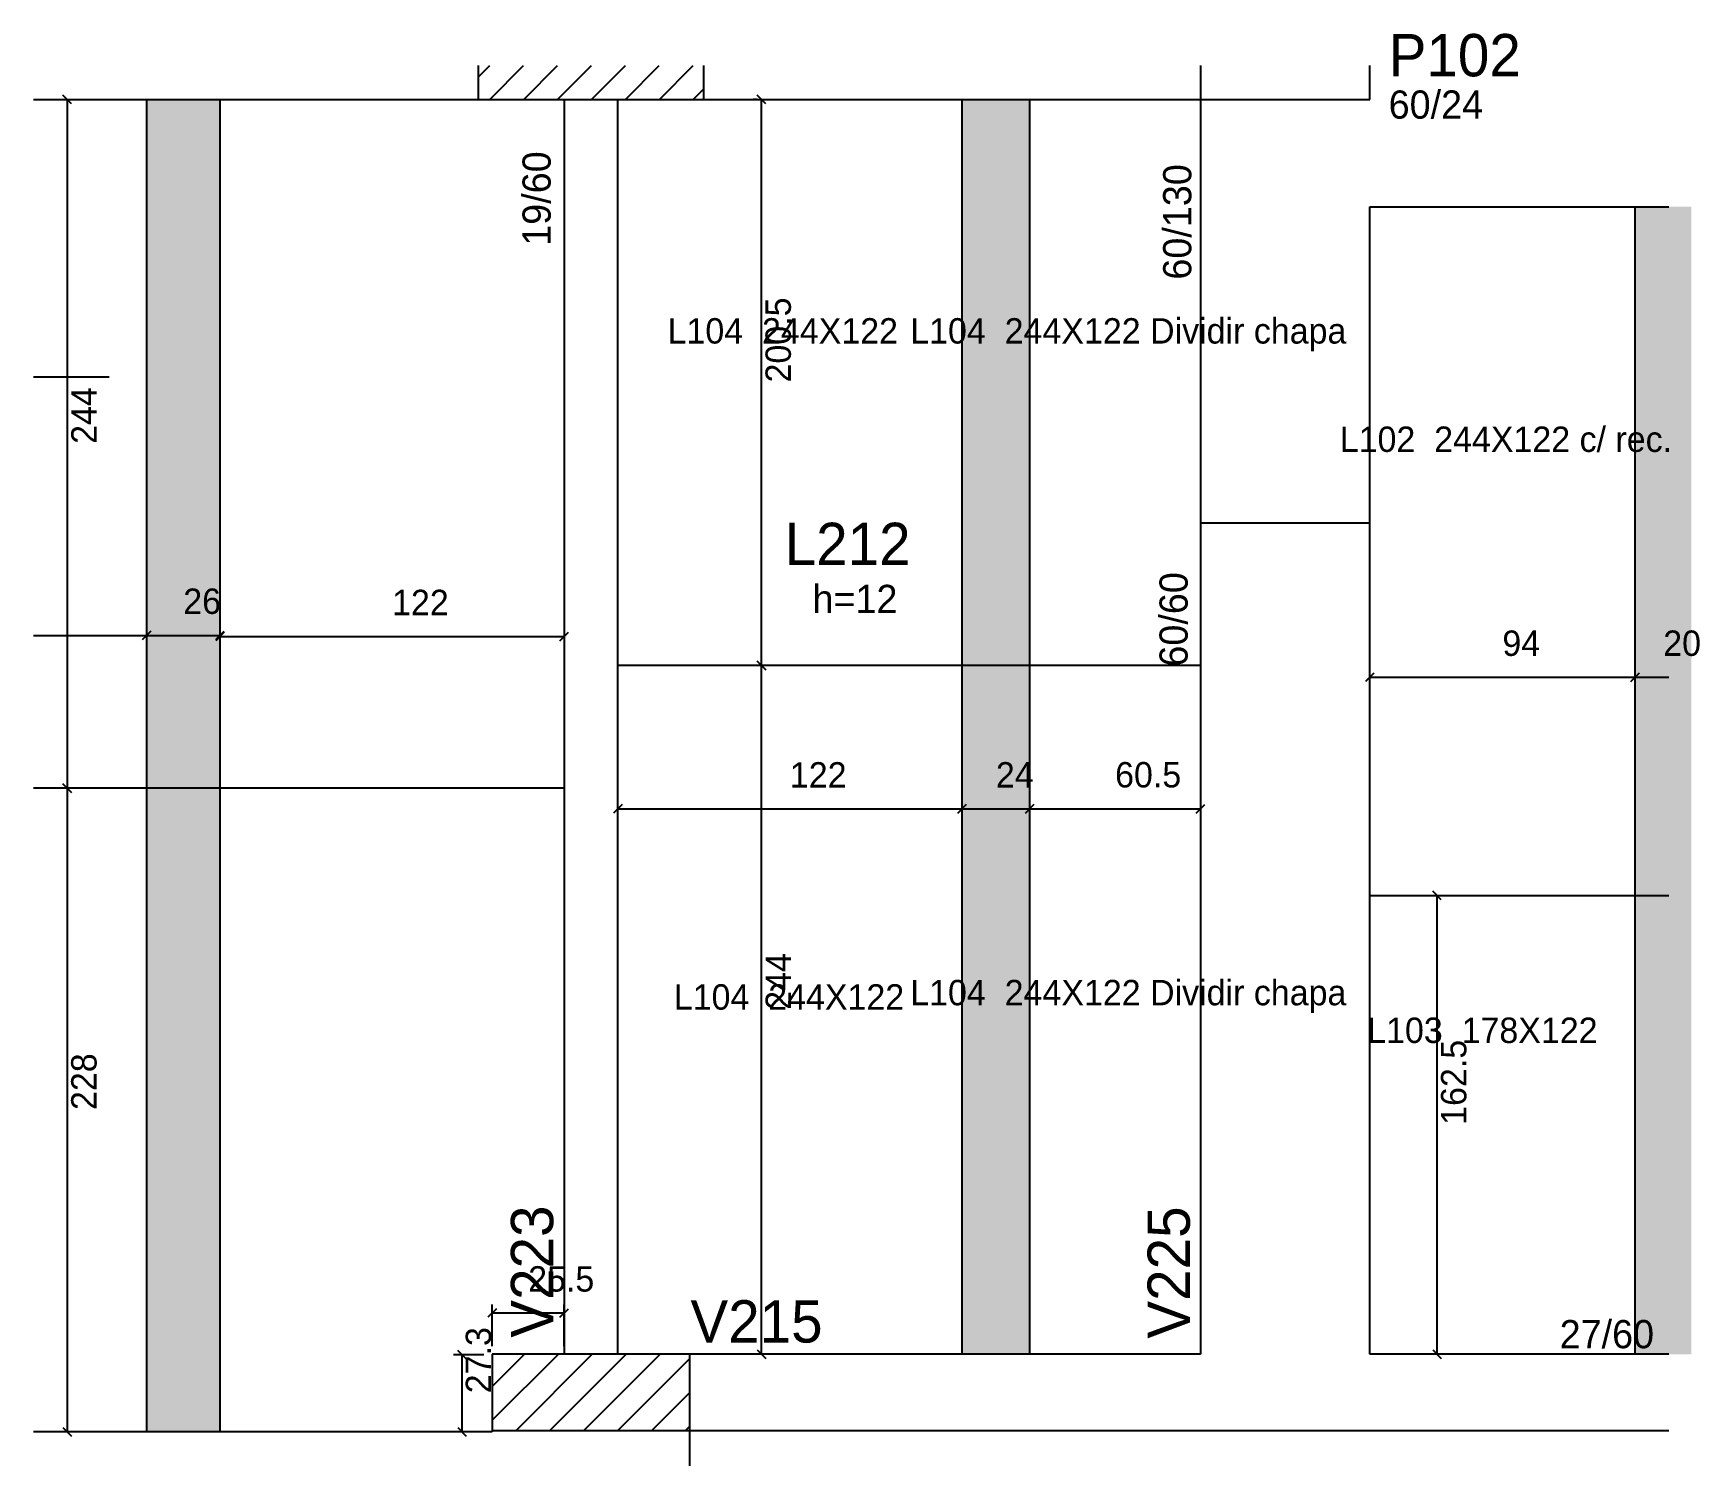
# Model space of a CAD drawing. Header units: metres. Extents: x 3860 to 4451, y 1689 to 2196.
import ezdxf

# ---------------------------------------------------------------- set-up
doc = ezdxf.new("R2010")
doc.units = ezdxf.units.M
for name, color, linetype in [('3', 7, 'Continuous'), ('4', 7, 'Continuous'), ('7', 7, 'Continuous'), ('AUX00', 7, 'Continuous'), ('Hachura', 7, 'Continuous'), ('Painéis', 7, 'Continuous')]:
    doc.layers.add(name, color=color, linetype=linetype)

msp = doc.modelspace()

# ---------------------------------------------------------------- hatches: boundary and pattern name
at = {"layer": 'Hachura'}
h = msp.add_hatch(color=7, dxfattribs=at)
h.dxf.hatch_style = 1
h.paths.add_polyline_path([(3900.37, 1700.77), (3926.37, 1700.77), (3926.37, 2172.58), (3900.37, 2172.58), (3900.37, 1700.77)])
h = msp.add_hatch(color=7, dxfattribs=at)
h.dxf.hatch_style = 1
h.paths.add_polyline_path([(4189.36, 1728.08), (4213.36, 1728.08), (4213.36, 2172.58), (4189.36, 2172.58), (4189.36, 1728.08)])
h = msp.add_hatch(color=7, dxfattribs=at)
h.dxf.hatch_style = 1
h.paths.add_polyline_path([(4427.86, 1728.08), (4447.86, 1728.08), (4447.86, 2134.58), (4427.86, 2134.58), (4427.86, 1728.08)])

# ---------------------------------------------------------------- linework, layer by layer
at = {"layer": '3', "color": 3, "lineweight": 25}
for p, q in [((4017.86, 2180.48), (4021.97, 2184.58)), ((4021.99, 2172.58), (4033.99, 2184.58)), ((4034.01, 2172.58), (4046.01, 2184.58)), ((4046.03, 2172.58), (4058.03, 2184.58)), ((4058.05, 2172.58), (4070.05, 2184.58)), ((4070.07, 2172.58), (4082.07, 2184.58)), ((4082.09, 2172.58), (4094.09, 2184.58)), ((4094.11, 2172.58), (4097.86, 2176.33)), ((3860.24, 2074.31), (3887.12, 2074.31)), ((4273.86, 2022.58), (4333.86, 2022.58)), ((4022.86, 1704.65), (4046.3, 1728.08)), ((4022.86, 1716.67), (4034.28, 1728.08)), ((4031.32, 1701.08), (4058.32, 1728.08)), ((4043.34, 1701.08), (4070.34, 1728.08)), ((4055.36, 1701.08), (4082.36, 1728.08)), ((4067.38, 1701.08), (4092.86, 1726.56)), ((4079.4, 1701.08), (4092.86, 1714.54)), ((4091.42, 1701.08), (4092.86, 1702.52))]:
    msp.add_line(p, q, dxfattribs=at)
for points in [[(3860.24, 2172.58), (4017.86, 2172.58)], [(4048.36, 2172.58), (4048.36, 1728.08)], [(4067.36, 1728.08), (4067.36, 2172.58)], [(4097.86, 2172.58), (4273.86, 2172.58)], [(4273.86, 2172.58), (4273.86, 2034.58)], [(4333.86, 2034.58), (4333.86, 2134.58)], [(4333.86, 2134.58), (4439.86, 2134.58)], [(4273.86, 2034.58), (4273.86, 1728.08)], [(4333.86, 1728.08), (4333.86, 2034.58)], [(4273.86, 1728.08), (4092.86, 1728.08)], [(4439.86, 1728.08), (4333.86, 1728.08)], [(4022.86, 1701.08), (4022.86, 1700.58)], [(4092.86, 1701.08), (4303.86, 1701.08)], [(4092.86, 1699.58), (4092.86, 1701.08)], [(4303.86, 1701.08), (4439.86, 1701.08)], [(4022.86, 1700.58), (3860.24, 1700.58)], [(4092.86, 1688.58), (4092.86, 1699.58)]]:
    msp.add_lwpolyline(points, dxfattribs=at)
at = {"layer": '7', "color": 7, "lineweight": 25}
for points in [[(4017.86, 2184.58), (4017.86, 2172.58)], [(4097.86, 2172.58), (4097.86, 2184.58)], [(4273.86, 2184.58), (4273.86, 2172.58)], [(4333.86, 2172.58), (4333.86, 2184.58)], [(4017.86, 2172.58), (4097.86, 2172.58)], [(4273.86, 2172.58), (4333.86, 2172.58)], [(4092.86, 1728.08), (4022.86, 1728.08)], [(4022.86, 1728.08), (4022.86, 1701.08)], [(4092.86, 1701.08), (4092.86, 1728.08)], [(4022.86, 1701.08), (4092.86, 1701.08)]]:
    msp.add_lwpolyline(points, dxfattribs=at)
at = {"layer": 'Painéis', "color": 0, "lineweight": 25}
for p, q in [((3873.74, 2171.08), (3870.74, 2174.08)), ((4119.81, 2171.08), (4116.81, 2174.08)), ((3898.87, 1981.24), (3901.87, 1984.24)), ((3901.87, 1984.24), (3898.87, 1981.24)), ((3924.87, 1981.24), (3927.87, 1984.24)), ((3927.87, 1983.83), (3924.87, 1980.83)), ((4046.86, 1980.83), (4049.86, 1983.83)), ((4119.81, 1970.58), (4116.81, 1973.58)), ((4116.81, 1973.58), (4119.81, 1970.58)), ((4335.36, 1969.37), (4332.36, 1966.37)), ((4426.36, 1966.37), (4429.36, 1969.37)), ((4429.36, 1969.37), (4426.36, 1966.37)), ((3870.74, 1930.08), (3873.74, 1927.08)), ((3873.74, 1927.08), (3870.74, 1930.08)), ((4068.86, 1922.76), (4065.86, 1919.76)), ((4187.86, 1919.76), (4190.86, 1922.76)), ((4190.86, 1922.76), (4187.86, 1919.76)), ((4211.86, 1919.76), (4214.86, 1922.76)), ((4214.86, 1922.76), (4211.86, 1919.76)), ((4272.36, 1919.76), (4275.36, 1922.76)), ((4359.2, 1889.08), (4356.2, 1892.08)), ((4024.36, 1744.16), (4021.36, 1741.16)), ((4046.86, 1741.16), (4049.86, 1744.16)), ((4013.68, 1726.4), (4010.68, 1729.4)), ((4116.81, 1729.58), (4119.81, 1726.58)), ((4356.2, 1729.58), (4359.2, 1726.58)), ((3870.74, 1702.08), (3873.74, 1699.08)), ((4010.68, 1702.08), (4013.68, 1699.08))]:
    msp.add_line(p, q, dxfattribs=at)
at = {"layer": 'Painéis', "color": 4, "lineweight": 25}
for p, q in [((3872.24, 2172.58), (3872.24, 1928.58)), ((4116.81, 2172.58), (4115.31, 2172.58)), ((4118.31, 1972.08), (4118.31, 2172.58)), ((3860.24, 1982.74), (3900.37, 1982.74)), ((3900.37, 1982.74), (3926.37, 1982.74)), ((3926.37, 1982.33), (4048.36, 1982.33)), ((3926.37, 1979.74), (3926.37, 1979.33)), ((4118.31, 1728.08), (4118.31, 1972.08)), ((4333.86, 1967.87), (4427.86, 1967.87)), ((4427.86, 1967.87), (4439.86, 1967.87)), ((3872.24, 1928.58), (3872.24, 1700.58)), ((4067.36, 1921.26), (4189.36, 1921.26)), ((4189.36, 1921.26), (4213.36, 1921.26)), ((4213.36, 1921.26), (4273.86, 1921.26)), ((4357.7, 1728.08), (4357.7, 1890.58)), ((4022.86, 1730.9), (4022.86, 1745.66)), ((4048.36, 1742.66), (4022.86, 1742.66)), ((4048.36, 1730.9), (4048.36, 1745.66)), ((4019.86, 1727.9), (4009.18, 1727.9)), ((4012.18, 1700.58), (4012.18, 1727.9)), ((4019.86, 1700.58), (4009.18, 1700.58))]:
    msp.add_line(p, q, dxfattribs=at)
at = {"layer": 'Painéis', "color": 200, "lineweight": 25}
for p, q in [((3900.37, 2172.58), (3900.37, 1700.58)), ((3926.37, 2172.58), (3926.37, 1700.58)), ((4189.36, 1728.08), (4189.36, 2172.58)), ((4213.36, 1728.08), (4213.36, 2172.58)), ((4427.86, 1728.08), (4427.86, 2134.58)), ((4273.86, 1972.08), (4067.36, 1972.08)), ((4048.27, 1928.58), (3860.24, 1928.58)), ((4333.86, 1890.58), (4439.86, 1890.58))]:
    msp.add_line(p, q, dxfattribs=at)

# ---------------------------------------------------------------- texts
at = {"layer": '3', "color": 3, "lineweight": 25}
for s, p in [('60/24', (4340.55, 2165.79)), ('h=12', (4136.35, 1990.64)), ('27/60', (4401.15, 1730.18))]:
    msp.add_text(s, height=10, dxfattribs=at).set_placement(p)
for s, p in [('19/60', (4043.58, 2120.75)), ('60/130', (4270.62, 2108.76)), ('60/60', (4269.33, 1971.66))]:
    msp.add_text(s, height=10, rotation=90, dxfattribs=at).set_placement(p)
at = {"layer": '4', "color": 4, "lineweight": 25}
for s, p in [('P102', (4340.55, 2180.79)), ('L212', (4126.52, 2007.64)), ('V215', (4093.11, 1732.19))]:
    msp.add_text(s, height=15, dxfattribs=at).set_placement(p)
for s, p in [('V223', (4044.49, 1733.91)), ('V225', (4270.11, 1733.58))]:
    msp.add_text(s, height=15, rotation=90, dxfattribs=at).set_placement(p)
at = {"layer": 'AUX00', "color": 7, "lineweight": 25}
for s, p in [('L104 ^J244X122', (4085.02, 2086.11)), ('L104 ^J244X122^JDividir chapa', (4171.01, 2086.11)), ('L102 ^J244X122^Jc/ rec.', (4323.23, 2047.72)), ('L104 ^J244X122^JDividir chapa', (4171.01, 1851.68)), ('L104 ^J244X122', (4087.22, 1850.14)), ('L103 ^J178X122', (4332.95, 1838.33))]:
    msp.add_text(s, height=9, dxfattribs=at).set_placement(p)
at = {"layer": 'Painéis', "color": 240, "lineweight": 25}
for s, p in [('200.5', (4128.71, 2072.33)), ('244', (3882.67, 2050.58)), ('244', (4128.74, 1850.08)), ('162.5', (4368.1, 1809.33)), ('228', (3882.65, 1814.58)), ('27.3', (4022.48, 1714.24))]:
    msp.add_text(s, height=9, rotation=90, dxfattribs=at).set_placement(p)
for s, p in [('26', (3913.37, 1990.33)), ('122', (3987.37, 1989.89)), ('94', (4380.86, 1975.46)), ('20', (4437.86, 1975.46)), ('122', (4128.36, 1928.81)), ('24', (4201.36, 1928.82)), ('60.5', (4243.61, 1928.86)), ('25.5', (4035.61, 1750.25))]:
    msp.add_text(s, height=9, dxfattribs=at).set_placement(p)

doc.saveas('drawing.dxf')
